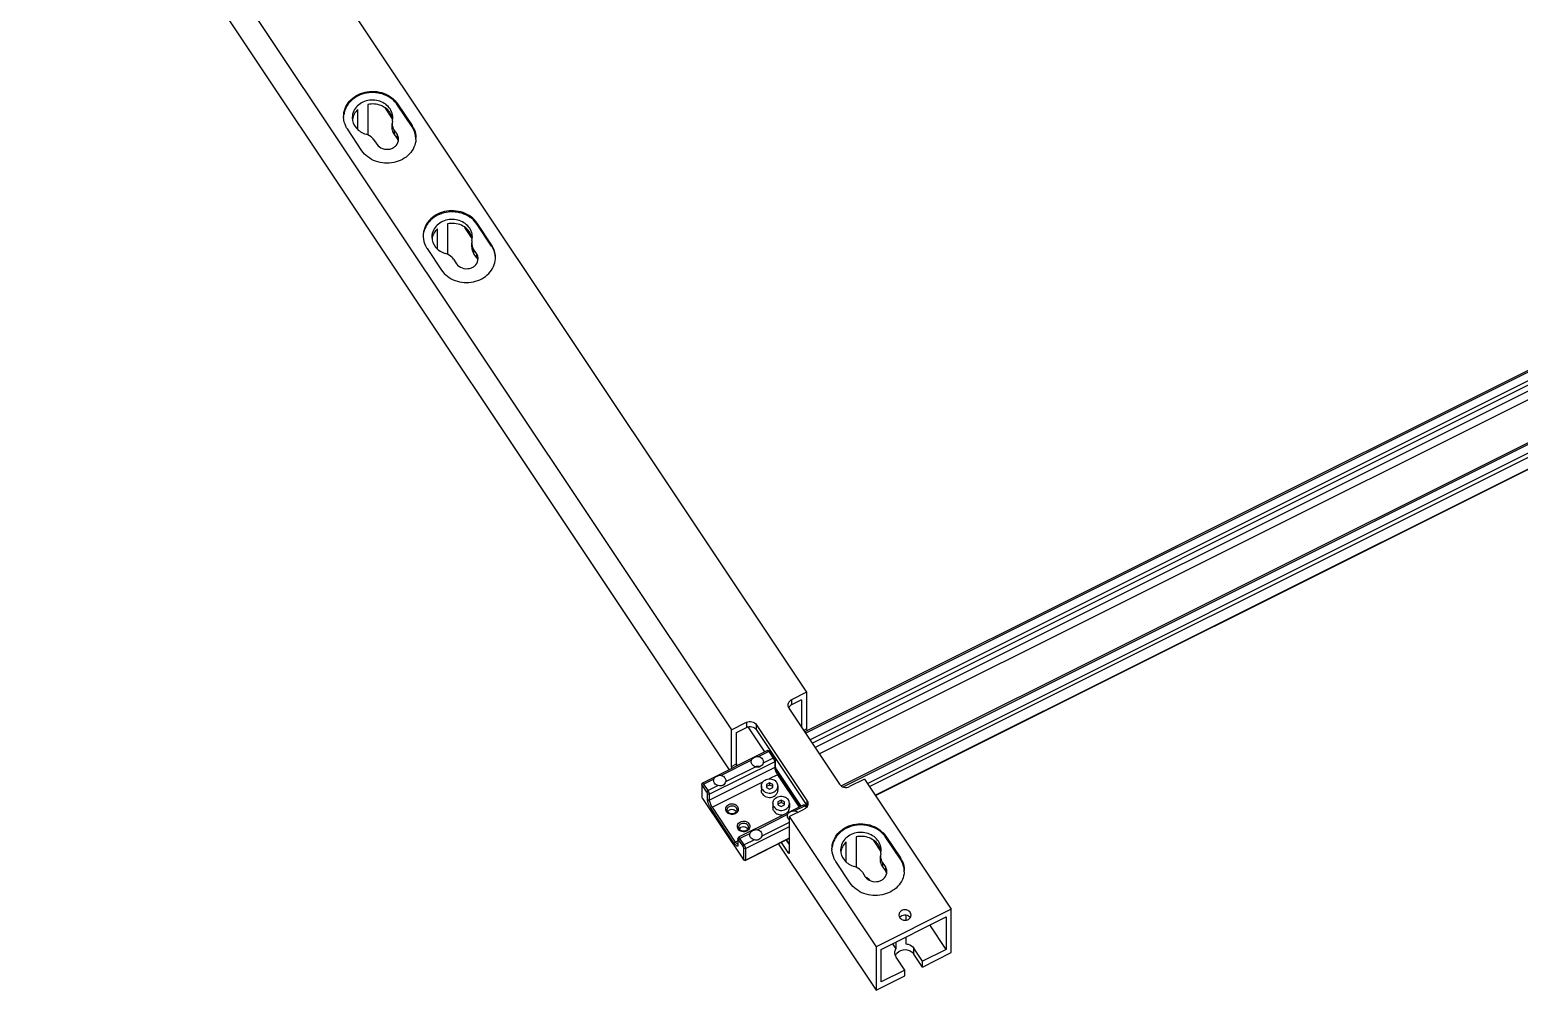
# Model space of a CAD drawing. Header units: millimetres. Extents: x 9226 to 36041, y 16031 to 21779.
# Drawn here: x 17631 to 17888.4, y 16605 to 16771 of the extents above; entities that cross this region are included whole.
import ezdxf

# ---------------------------------------------------------------- set-up
doc = ezdxf.new("R2010")
doc.units = ezdxf.units.MM
doc.layers.add('02___PRT_ALL_AXES', color=7, linetype='Continuous')

msp = doc.modelspace()

# ---------------------------------------------------------------- linework, layer by layer
at = {"color": 7, "linetype": 'Continuous', "lineweight": -3}
for p, q in [((17645.873, 16835.591), (17765.248, 16656.529)), ((17632.883, 16829.096), (17752.258, 16650.033)), ((17631.037, 16824.364), (17751.853, 16643.14)), ((17764.913, 16649.67), (18004.032, 16769.23)), ((17766.192, 16647.751), (18005.255, 16767.282)), ((17766.692, 16647.001), (18005.255, 16766.282)), ((17767.442, 16645.876), (18003.17, 16763.74)), ((17689.442, 16758.105), (17689.442, 16752.832)), ((17694.583, 16758.196), (17694.583, 16757.996)), ((17694.583, 16758.196), (17697.083, 16754.446)), ((17697.083, 16754.246), (17694.583, 16757.996)), ((17771.239, 16640.333), (18010.282, 16759.855)), ((17687.71, 16753.808), (17687.71, 16757.239)), ((17693.703, 16755.615), (17692.47, 16757.464)), ((17693.684, 16755.231), (17693.634, 16754.803)), ((17693.684, 16755.231), (17693.752, 16755.831)), ((17776.123, 16640.216), (18007.776, 16756.043)), ((17688.423, 16750.116), (17685.923, 16753.866)), ((17693.634, 16754.128), (17693.634, 16754.803)), ((17694.485, 16752.947), (17693.969, 16753.721)), ((17693.969, 16753.721), (17693.969, 16753.046)), ((17694.485, 16752.272), (17693.969, 16753.046)), ((17694.485, 16752.947), (17694.485, 16752.272)), ((17697.083, 16754.446), (17697.083, 16754.246)), ((17777.123, 16638.716), (18007.776, 16754.043)), ((17777.152, 16638.672), (18007.776, 16753.984)), ((17690.505, 16751.989), (17691.021, 16751.215)), ((17703.192, 16737.48), (17703.192, 16732.207)), ((17708.333, 16737.571), (17708.333, 16737.371)), ((17710.833, 16733.821), (17708.333, 16737.571)), ((17710.833, 16733.621), (17708.333, 16737.371)), ((17701.46, 16733.183), (17701.46, 16736.614)), ((17707.474, 16734.958), (17706.207, 16736.858)), ((17707.434, 16734.606), (17707.384, 16734.178)), ((17707.434, 16734.606), (17707.502, 16735.206)), ((17699.673, 16733.241), (17702.173, 16729.491)), ((17707.384, 16733.503), (17707.384, 16734.178)), ((17708.235, 16732.322), (17707.719, 16733.096)), ((17707.719, 16733.096), (17707.719, 16732.421)), ((17708.235, 16731.647), (17707.719, 16732.421)), ((17708.235, 16732.322), (17708.235, 16731.647)), ((17710.833, 16733.821), (17710.833, 16733.621)), ((17704.255, 16731.364), (17704.771, 16730.59)), ((17765.248, 16656.529), (17762.65, 16655.23)), ((17762.65, 16655.23), (17762.65, 16654.355)), ((17764.382, 16655.221), (17762.65, 16654.355)), ((17764.382, 16655.221), (17764.382, 16650.466)), ((17765.248, 16656.529), (17765.248, 16650.204)), ((17762.192, 16653.751), (17770.942, 16640.626)), ((17752.258, 16650.033), (17754.856, 16651.332)), ((17752.258, 16643.708), (17752.258, 16650.033)), ((17753.124, 16649.591), (17754.856, 16650.457)), ((17753.124, 16644.141), (17753.124, 16649.591)), ((17754.856, 16651.332), (17754.856, 16650.457)), ((17755.099, 16650.529), (17757.982, 16646.205)), ((17756.563, 16650.936), (17765.313, 16637.811)), ((17756.563, 16650.936), (17756.563, 16650.061)), ((17756.563, 16650.061), (17765.313, 16636.936)), ((17764.73, 16649.945), (17765.248, 16650.204)), ((17758.514, 16646.47), (17747.255, 16640.841)), ((17759.737, 16644.523), (17748.479, 16638.894)), ((17758.737, 16646.273), (17756.992, 16645.401)), ((17759.487, 16645.148), (17757.742, 16644.276)), ((17758.86, 16646.355), (17758.55, 16646.47)), ((17758.954, 16646.257), (17758.737, 16646.273)), ((17758.737, 16646.273), (17759.487, 16645.148)), ((17758.954, 16646.257), (17759.704, 16645.132)), ((17759.704, 16645.132), (17759.487, 16645.148)), ((17759.829, 16644.819), (17759.737, 16644.523)), ((17759.737, 16644.523), (17759.737, 16643.523)), ((17759.829, 16644.819), (17759.829, 16643.819)), ((17759.737, 16643.523), (17748.479, 16637.894)), ((17752.258, 16643.708), (17753.124, 16644.141)), ((17753.195, 16643.859), (17753.219, 16643.823)), ((17760.237, 16642.273), (17758.809, 16641.559)), ((17759.829, 16643.819), (17759.737, 16643.523)), ((17759.964, 16643.232), (17764.232, 16636.83)), ((17760.454, 16642.257), (17760.237, 16642.273)), ((17760.237, 16642.273), (17763.958, 16636.693)), ((17760.454, 16642.257), (17764.112, 16636.77)), ((17747.14, 16640.495), (17747.137, 16640.473)), ((17747.137, 16640.473), (17747.137, 16638.473)), ((17747.14, 16640.495), (17747.234, 16640.812)), ((17747.262, 16640.411), (17747.479, 16640.644)), ((17748.012, 16639.286), (17747.262, 16640.411)), ((17749.224, 16641.517), (17747.479, 16640.644)), ((17748.229, 16639.519), (17747.479, 16640.644)), ((17748.012, 16639.286), (17748.229, 16639.519)), ((17749.974, 16640.392), (17748.229, 16639.519)), ((17757.652, 16640.981), (17748.979, 16636.644)), ((17758.856, 16640.891), (17758.297, 16640.612)), ((17758.297, 16640.612), (17758.297, 16640.053)), ((17758.856, 16640.491), (17758.297, 16640.212)), ((17758.297, 16640.053), (17758.856, 16639.774)), ((17759.414, 16640.612), (17758.856, 16640.891)), ((17758.856, 16640.891), (17758.856, 16640.491)), ((17759.414, 16640.212), (17758.856, 16640.491)), ((17758.856, 16639.774), (17759.414, 16640.053)), ((17759.414, 16640.053), (17759.414, 16640.612)), ((17775.248, 16641.529), (17772.65, 16640.23)), ((17775.248, 16641.529), (17790.248, 16619.029)), ((17747.262, 16638.161), (17754.262, 16627.661)), ((17748.137, 16638.973), (17748.479, 16638.894)), ((17748.137, 16637.973), (17748.137, 16638.973)), ((17748.137, 16637.973), (17748.479, 16637.894)), ((17748.479, 16637.894), (17748.479, 16638.894)), ((17764.764, 16637.095), (17753.505, 16631.466)), ((17760.856, 16637.891), (17760.297, 16637.612)), ((17760.297, 16637.612), (17760.297, 16637.053)), ((17760.856, 16637.491), (17760.297, 16637.212)), ((17760.297, 16637.053), (17760.856, 16636.774)), ((17761.414, 16637.612), (17760.856, 16637.891)), ((17760.856, 16637.891), (17760.856, 16637.491)), ((17761.414, 16637.212), (17760.856, 16637.491)), ((17760.856, 16636.774), (17761.414, 16637.053)), ((17761.414, 16637.053), (17761.414, 16637.612)), ((17764.987, 16636.898), (17763.242, 16636.026)), ((17765.11, 16636.98), (17764.8, 16637.095)), ((17765.204, 16636.882), (17764.987, 16636.898)), ((17764.987, 16636.898), (17765.193, 16636.589)), ((17765.204, 16636.882), (17765.297, 16636.742)), ((17765.313, 16637.811), (17765.313, 16636.936)), ((17748.762, 16636.411), (17748.979, 16636.644)), ((17752.762, 16630.411), (17748.762, 16636.411)), ((17752.979, 16630.644), (17748.979, 16636.644)), ((17762.258, 16635.033), (17764.856, 16636.332)), ((17762.258, 16635.033), (17777.258, 16612.533)), ((17762.258, 16635.033), (17762.258, 16628.708)), ((17755.474, 16632.142), (17753.729, 16631.269)), ((17762.258, 16633.283), (17754.729, 16629.519)), ((17773.817, 16631.542), (17773.817, 16626.27)), ((17752.762, 16630.411), (17752.979, 16630.644)), ((17753.387, 16630.848), (17752.979, 16630.644)), ((17753.387, 16630.098), (17753.375, 16629.992)), ((17753.39, 16631.12), (17753.387, 16631.098)), ((17753.387, 16631.098), (17753.387, 16630.098)), ((17753.39, 16631.12), (17753.484, 16631.437)), ((17753.512, 16631.036), (17753.729, 16631.269)), ((17754.262, 16629.911), (17753.512, 16631.036)), ((17754.479, 16630.144), (17753.729, 16631.269)), ((17754.262, 16629.911), (17754.479, 16630.144)), ((17754.387, 16629.598), (17754.729, 16629.519)), ((17754.387, 16627.598), (17754.387, 16629.598)), ((17756.224, 16631.017), (17754.479, 16630.144)), ((17762.258, 16631.224), (17754.702, 16627.447)), ((17762.258, 16631.283), (17754.729, 16627.519)), ((17754.729, 16627.519), (17754.729, 16629.519)), ((17760.412, 16630.302), (17777.258, 16605.033)), ((17760.875, 16630.533), (17762.008, 16628.833)), ((17761.741, 16630.966), (17762.258, 16630.19)), ((17761.778, 16630.985), (17762.258, 16630.265)), ((17762.258, 16628.958), (17762.008, 16628.833)), ((17772.085, 16627.245), (17772.085, 16630.676)), ((17778.078, 16629.052), (17776.845, 16630.901)), ((17754.356, 16627.563), (17754.666, 16627.448)), ((17754.387, 16627.598), (17754.729, 16627.519)), ((17762.258, 16628.708), (17762.231, 16628.636)), ((17790.248, 16619.029), (17777.258, 16612.533)), ((17790.248, 16611.529), (17790.248, 16619.029)), ((17778.124, 16612.091), (17789.382, 16617.721)), ((17782.401, 16618.054), (17782.401, 16617.152)), ((17789.382, 16612.096), (17786.569, 16616.314)), ((17789.382, 16617.721), (17789.382, 16612.096)), ((17782.401, 16614.23), (17782.401, 16613.041)), ((17777.258, 16612.533), (17777.258, 16605.033)), ((17778.124, 16606.466), (17778.124, 16612.091)), ((17780.074, 16613.067), (17780.669, 16612.175)), ((17780.669, 16613.364), (17780.669, 16612.175)), ((17785.268, 16610.039), (17783.768, 16612.289)), ((17783.768, 16611.289), (17783.768, 16612.289)), ((17785.268, 16609.039), (17783.768, 16611.289)), ((17789.382, 16612.096), (17785.268, 16610.039)), ((17785.268, 16609.039), (17790.248, 16611.529)), ((17782.237, 16608.523), (17778.124, 16606.466)), ((17782.237, 16608.523), (17780.737, 16610.773)), ((17782.237, 16607.523), (17782.237, 16608.523)), ((17785.268, 16609.039), (17785.268, 16610.039)), ((17777.258, 16605.033), (17782.237, 16607.523))]:
    msp.add_line(p, q, dxfattribs=at)
for centre, radius, start, end in [((17689.004, 16756.031), 3.752, 180.00329, 183.01696), ((17691.103, 16755.154), 2.649, 8.88904, 14.04032), ((17695.507, 16754.127), 1.873, 179.98006, 182.73228), ((17693.119, 16751.361), 1.641, 23.79546, 33.70389), ((17693.183, 16751.389), 1.571, 13.07667, 23.80462), ((17693.246, 16752.081), 1.507, 0.01107, 11.52402), ((17694.013, 16752.281), 3.739, 356.83561, 0.00269), ((17702.754, 16735.406), 3.752, 180.00327, 183.01692), ((17703.155, 16734.529), 2.652, 167.82109, 171.30069), ((17704.763, 16734.505), 2.743, 14.27452, 24.41201), ((17704.842, 16734.526), 2.661, 7.76976, 14.24381), ((17706.869, 16730.736), 1.641, 23.79546, 33.70389), ((17706.933, 16730.764), 1.571, 13.07667, 23.80462), ((17706.996, 16731.456), 1.507, 0.01107, 11.52402), ((17707.763, 16731.656), 3.739, 356.84411, 0.00268), ((17764.458, 16636.366), 1.027, 27.73322, 33.69294)]:
    msp.add_arc(centre, radius, start, end, dxfattribs=at)
for points, knots in [([(17685.253, 16756.031), (17685.253, 16756.503), (17685.44, 16757.472), (17686.238, 16758.741), (17687.454, 16759.712), (17689.449, 16760.483), (17692.203, 16760.356), (17694.022, 16759.038), (17694.583, 16758.196)], [0, 0, 0, 0, 0.1156556, 0.2349957, 0.3599532, 0.4900566, 0.7522948, 1, 1, 1, 1]), ([(17694.583, 16757.996), (17694.044, 16758.804), (17692.325, 16760.087), (17689.694, 16760.297), (17687.737, 16759.655), (17686.5, 16758.799), (17685.621, 16757.647), (17685.335, 16756.737), (17685.28, 16756.284)], [0, 0, 0, 0, 0.2465385, 0.5077957, 0.6380901, 0.7638007, 0.884032, 1, 1, 1, 1]), ([(17693.753, 16755.831), (17693.753, 16756.178), (17693.607, 16756.892), (17692.777, 16758.139), (17690.941, 16759.039), (17688.562, 16758.757), (17687.333, 16757.648), (17687.018, 16756.989)], [0, 0, 0, 0, 0.1165566, 0.2370696, 0.4919815, 0.7550291, 1, 1, 1, 1]), ([(17693.375, 16756.526), (17693.013, 16757.145), (17691.759, 16758.146), (17690.19, 16758.259), (17689.442, 16758.105)], [0, 0, 0, 0, 0.4842525, 1, 1, 1, 1]), ([(17685.923, 16753.866), (17685.824, 16754.014), (17685.474, 16754.617), (17685.285, 16755.315), (17685.258, 16755.834)], [0, 0, 0, 0, 0.2550837, 1, 1, 1, 1]), ([(17686.753, 16755.831), (17686.753, 16755.202), (17687.275, 16753.864), (17688.481, 16753.149), (17689.137, 16752.958)], [0, 0, 0, 0, 0.4794417, 1, 1, 1, 1]), ([(17690.505, 16751.989), (17690.429, 16752.103), (17690.07, 16752.543), (17689.548, 16752.838), (17689.137, 16752.958)], [0, 0, 0, 0, 0.2426117, 1, 1, 1, 1]), ([(17697.083, 16754.446), (17697.191, 16754.284), (17697.57, 16753.623), (17697.753, 16752.848), (17697.753, 16752.281)], [0, 0, 0, 0, 0.2555399, 1, 1, 1, 1]), ([(17697.748, 16752.279), (17697.72, 16752.797), (17697.531, 16753.495), (17697.181, 16754.098), (17697.083, 16754.246)], [0, 0, 0, 0, 0.7450472, 1, 1, 1, 1]), ([(17697.747, 16752.074), (17697.721, 16751.61), (17697.488, 16750.667), (17696.651, 16749.451), (17695.423, 16748.533), (17693.445, 16747.821), (17690.747, 16747.987), (17688.973, 16749.29), (17688.423, 16750.116)], [0, 0, 0, 0, 0.1157631, 0.2354987, 0.3608074, 0.4910113, 0.7528225, 1, 1, 1, 1]), ([(17691.021, 16751.215), (17691.245, 16750.878), (17691.973, 16750.351), (17693.074, 16750.299), (17693.872, 16750.61), (17694.504, 16751.106), (17694.753, 16751.704), (17694.753, 16752.081)], [0, 0, 0, 0, 0.2486924, 0.5119558, 0.6425666, 0.7680098, 1, 1, 1, 1]), ([(17708.333, 16737.571), (17707.772, 16738.413), (17705.953, 16739.731), (17703.199, 16739.858), (17701.204, 16739.087), (17699.988, 16738.116), (17699.19, 16736.847), (17699.003, 16735.878), (17699.003, 16735.406)], [0, 0, 0, 0, 0.2477062, 0.5099451, 0.6400479, 0.765005, 0.8843447, 1, 1, 1, 1]), ([(17708.333, 16737.371), (17707.794, 16738.179), (17706.075, 16739.462), (17703.444, 16739.672), (17701.487, 16739.03), (17700.25, 16738.174), (17699.371, 16737.022), (17699.085, 16736.112), (17699.03, 16735.659)], [0, 0, 0, 0, 0.2465385, 0.5077957, 0.6380901, 0.7638007, 0.884032, 1, 1, 1, 1]), ([(17707.503, 16735.206), (17707.503, 16735.553), (17707.357, 16736.267), (17706.527, 16737.514), (17704.691, 16738.414), (17702.312, 16738.132), (17701.083, 16737.023), (17700.768, 16736.364)], [0, 0, 0, 0, 0.1165566, 0.2370696, 0.4919815, 0.7550291, 1, 1, 1, 1]), ([(17707.261, 16735.639), (17706.948, 16736.329), (17705.671, 16737.497), (17703.99, 16737.644), (17703.192, 16737.48)], [0, 0, 0, 0, 0.4818711, 1, 1, 1, 1]), ([(17699.008, 16735.209), (17699.035, 16734.69), (17699.224, 16733.992), (17699.574, 16733.389), (17699.673, 16733.241)], [0, 0, 0, 0, 0.7449159, 1, 1, 1, 1]), ([(17700.503, 16735.206), (17700.503, 16734.577), (17701.025, 16733.239), (17702.231, 16732.524), (17702.887, 16732.333)], [0, 0, 0, 0, 0.4794417, 1, 1, 1, 1]), ([(17704.255, 16731.364), (17704.179, 16731.478), (17703.82, 16731.918), (17703.298, 16732.213), (17702.887, 16732.333)], [0, 0, 0, 0, 0.2426117, 1, 1, 1, 1]), ([(17711.503, 16731.656), (17711.503, 16732.223), (17711.32, 16732.998), (17710.941, 16733.659), (17710.833, 16733.821)], [0, 0, 0, 0, 0.7444599, 1, 1, 1, 1]), ([(17711.498, 16731.654), (17711.47, 16732.172), (17711.281, 16732.87), (17710.931, 16733.473), (17710.833, 16733.621)], [0, 0, 0, 0, 0.7450472, 1, 1, 1, 1]), ([(17702.173, 16729.491), (17702.723, 16728.665), (17704.497, 16727.362), (17707.195, 16727.196), (17709.174, 16727.908), (17710.401, 16728.826), (17711.238, 16730.043), (17711.471, 16730.986), (17711.497, 16731.45)], [0, 0, 0, 0, 0.2471803, 0.5089923, 0.6391957, 0.7645032, 0.8842375, 1, 1, 1, 1]), ([(17704.771, 16730.59), (17704.995, 16730.253), (17705.723, 16729.726), (17706.824, 16729.674), (17707.622, 16729.985), (17708.254, 16730.481), (17708.503, 16731.079), (17708.503, 16731.456)], [0, 0, 0, 0, 0.2486924, 0.5119558, 0.6425666, 0.7680098, 1, 1, 1, 1]), ([(17762.65, 16655.23), (17762.469, 16655.139), (17762.152, 16654.878), (17762.025, 16654.481), (17762.025, 16654.292)], [0, 0, 0, 0, 0.5166408, 1, 1, 1, 1]), ([(17754.856, 16651.332), (17755.14, 16651.475), (17755.812, 16651.556), (17756.395, 16651.189), (17756.563, 16650.936)], [0, 0, 0, 0, 0.5116174, 1, 1, 1, 1]), ([(17754.856, 16650.457), (17755.14, 16650.6), (17755.812, 16650.681), (17756.395, 16650.314), (17756.563, 16650.061)], [0, 0, 0, 0, 0.5116174, 1, 1, 1, 1]), ([(17765.248, 16650.204), (17765.248, 16650.183), (17765.261, 16650.073), (17765.299, 16649.968), (17765.334, 16649.885)], [0, 0, 0, 0, 0.1867701, 1, 1, 1, 1]), ([(17758.514, 16646.47), (17758.516, 16646.472), (17758.528, 16646.476), (17758.541, 16646.473), (17758.55, 16646.47)], [0, 0, 0, 0, 0.2215977, 1, 1, 1, 1]), ([(17758.55, 16646.47), (17758.564, 16646.465), (17758.595, 16646.445), (17758.661, 16646.382), (17758.706, 16646.32), (17758.737, 16646.273)], [0, 0, 0, 0, 0.1648311, 0.3902179, 1, 1, 1, 1]), ([(17758.86, 16646.355), (17758.877, 16646.349), (17758.911, 16646.316), (17758.938, 16646.28), (17758.954, 16646.257)], [0, 0, 0, 0, 0.3888628, 1, 1, 1, 1]), ([(17759.487, 16645.148), (17759.558, 16645.042), (17759.644, 16644.877), (17759.717, 16644.663), (17759.737, 16644.565), (17759.737, 16644.523)], [0, 0, 0, 0, 0.562563, 0.8148124, 1, 1, 1, 1]), ([(17759.704, 16645.132), (17759.739, 16645.079), (17759.782, 16644.996), (17759.819, 16644.889), (17759.829, 16644.84), (17759.829, 16644.819)], [0, 0, 0, 0, 0.5625527, 0.8148066, 1, 1, 1, 1]), ([(17752.344, 16643.39), (17752.331, 16643.421), (17752.292, 16643.523), (17752.258, 16643.632), (17752.258, 16643.708)], [0, 0, 0, 0, 0.3040523, 1, 1, 1, 1]), ([(17753.124, 16644.141), (17753.124, 16644.123), (17753.134, 16644.026), (17753.166, 16643.933), (17753.195, 16643.859)], [0, 0, 0, 0, 0.1893398, 1, 1, 1, 1]), ([(17756.325, 16643.687), (17756.464, 16643.74), (17756.765, 16643.79), (17757.063, 16643.722), (17757.197, 16643.661)], [0, 0, 0, 0, 0.500952, 1, 1, 1, 1]), ([(17756.494, 16643.636), (17756.582, 16643.662), (17756.768, 16643.684), (17756.951, 16643.646), (17757.036, 16643.613)], [0, 0, 0, 0, 0.5011157, 1, 1, 1, 1]), ([(17759.737, 16643.523), (17759.737, 16643.486), (17759.746, 16643.402), (17759.788, 16643.208), (17759.884, 16642.934), (17760.039, 16642.599), (17760.167, 16642.378), (17760.237, 16642.273)], [0, 0, 0, 0, 0.0826969, 0.1853146, 0.4373164, 0.7223685, 1, 1, 1, 1]), ([(17759.829, 16643.819), (17759.829, 16643.772), (17759.84, 16643.667), (17759.892, 16643.425), (17760.012, 16643.082), (17760.206, 16642.663), (17760.367, 16642.387), (17760.454, 16642.257)], [0, 0, 0, 0, 0.0827028, 0.1853091, 0.4373155, 0.7223759, 1, 1, 1, 1]), ([(17747.262, 16640.411), (17747.249, 16640.43), (17747.226, 16640.462), (17747.193, 16640.496), (17747.17, 16640.51), (17747.156, 16640.512), (17747.144, 16640.506), (17747.141, 16640.499), (17747.14, 16640.495)], [0, 0, 0, 0, 0.400235, 0.6919062, 0.7916329, 0.864516, 0.9258416, 1, 1, 1, 1]), ([(17747.255, 16640.841), (17747.253, 16640.84), (17747.242, 16640.833), (17747.237, 16640.821), (17747.234, 16640.812)], [0, 0, 0, 0, 0.2215189, 1, 1, 1, 1]), ([(17747.479, 16640.644), (17747.458, 16640.676), (17747.417, 16640.732), (17747.363, 16640.793), (17747.322, 16640.825), (17747.293, 16640.843), (17747.267, 16640.847), (17747.255, 16640.841)], [0, 0, 0, 0, 0.3714583, 0.6674595, 0.7822184, 0.8741057, 1, 1, 1, 1]), ([(17748.137, 16638.973), (17748.137, 16638.994), (17748.127, 16639.043), (17748.091, 16639.15), (17748.048, 16639.233), (17748.012, 16639.286)], [0, 0, 0, 0, 0.1851934, 0.4374473, 1, 1, 1, 1]), ([(17748.479, 16638.894), (17748.479, 16638.936), (17748.459, 16639.034), (17748.385, 16639.248), (17748.299, 16639.413), (17748.229, 16639.519)], [0, 0, 0, 0, 0.1851876, 0.437437, 1, 1, 1, 1]), ([(17770.942, 16640.626), (17771.111, 16640.373), (17771.694, 16640.006), (17772.365, 16640.087), (17772.65, 16640.23)], [0, 0, 0, 0, 0.4883826, 1, 1, 1, 1]), ([(17747.137, 16638.473), (17747.137, 16638.452), (17747.147, 16638.403), (17747.184, 16638.296), (17747.227, 16638.214), (17747.262, 16638.161)], [0, 0, 0, 0, 0.1851934, 0.4374473, 1, 1, 1, 1]), ([(17748.762, 16636.411), (17748.675, 16636.542), (17748.515, 16636.818), (17748.321, 16637.236), (17748.201, 16637.58), (17748.148, 16637.822), (17748.137, 16637.927), (17748.137, 16637.973)], [0, 0, 0, 0, 0.2776241, 0.5626845, 0.8146909, 0.9172972, 1, 1, 1, 1]), ([(17748.979, 16636.644), (17748.909, 16636.749), (17748.781, 16636.969), (17748.625, 16637.305), (17748.53, 16637.579), (17748.488, 16637.773), (17748.479, 16637.857), (17748.479, 16637.894)], [0, 0, 0, 0, 0.2776315, 0.5626836, 0.8146854, 0.9173031, 1, 1, 1, 1]), ([(17751.429, 16635.869), (17751.361, 16635.972), (17751.266, 16636.207), (17751.296, 16636.588), (17751.493, 16636.925), (17751.818, 16637.166), (17752.219, 16637.282), (17752.641, 16637.258), (17753.022, 16637.099), (17753.22, 16636.908), (17753.291, 16636.8)], [0, 0, 0, 0, 0.117856, 0.2338138, 0.3534079, 0.4797295, 0.6117917, 0.7455219, 0.8760105, 1, 1, 1, 1]), ([(17753.291, 16636.8), (17753.36, 16636.698), (17753.455, 16636.463), (17753.425, 16636.082), (17753.228, 16635.745), (17752.903, 16635.504), (17752.502, 16635.388), (17752.08, 16635.412), (17751.698, 16635.571), (17751.501, 16635.762), (17751.429, 16635.869)], [0, 0, 0, 0, 0.117856, 0.2338138, 0.3534079, 0.4797295, 0.6117917, 0.7455219, 0.8760105, 1, 1, 1, 1]), ([(17751.535, 16636.21), (17751.535, 16636.288), (17751.566, 16636.448), (17751.698, 16636.657), (17751.899, 16636.817), (17752.146, 16636.913), (17752.415, 16636.935), (17752.678, 16636.883), (17752.909, 16636.76), (17753.029, 16636.636), (17753.075, 16636.567)], [0, 0, 0, 0, 0.1149883, 0.2336335, 0.3578641, 0.4872103, 0.6192434, 0.7505803, 0.8780737, 1, 1, 1, 1]), ([(17764.764, 16637.095), (17764.766, 16637.097), (17764.778, 16637.101), (17764.791, 16637.098), (17764.8, 16637.095)], [0, 0, 0, 0, 0.2215977, 1, 1, 1, 1]), ([(17764.8, 16637.095), (17764.814, 16637.09), (17764.845, 16637.07), (17764.911, 16637.007), (17764.956, 16636.945), (17764.987, 16636.898)], [0, 0, 0, 0, 0.1648311, 0.3902179, 1, 1, 1, 1]), ([(17765.11, 16636.98), (17765.127, 16636.974), (17765.161, 16636.941), (17765.188, 16636.905), (17765.204, 16636.882)], [0, 0, 0, 0, 0.3888628, 1, 1, 1, 1]), ([(17751.646, 16635.853), (17751.611, 16635.906), (17751.555, 16636.021), (17751.535, 16636.148), (17751.535, 16636.21)], [0, 0, 0, 0, 0.5052831, 1, 1, 1, 1]), ([(17753.185, 16636.21), (17753.185, 16636.132), (17753.155, 16635.972), (17753.023, 16635.763), (17752.822, 16635.603), (17752.575, 16635.507), (17752.306, 16635.484), (17752.043, 16635.537), (17751.812, 16635.659), (17751.692, 16635.784), (17751.646, 16635.853)], [0, 0, 0, 0, 0.1149883, 0.2336335, 0.3578641, 0.4872103, 0.6192434, 0.7505803, 0.8780737, 1, 1, 1, 1]), ([(17753.075, 16636.567), (17753.11, 16636.514), (17753.166, 16636.399), (17753.185, 16636.272), (17753.185, 16636.21)], [0, 0, 0, 0, 0.5052831, 1, 1, 1, 1]), ([(17753.429, 16632.869), (17753.361, 16632.972), (17753.266, 16633.207), (17753.296, 16633.588), (17753.493, 16633.925), (17753.818, 16634.166), (17754.219, 16634.282), (17754.641, 16634.258), (17755.022, 16634.099), (17755.22, 16633.908), (17755.291, 16633.8)], [0, 0, 0, 0, 0.117856, 0.2338138, 0.3534079, 0.4797295, 0.6117917, 0.7455219, 0.8760105, 1, 1, 1, 1]), ([(17755.291, 16633.8), (17755.36, 16633.698), (17755.455, 16633.463), (17755.425, 16633.082), (17755.228, 16632.745), (17754.903, 16632.504), (17754.502, 16632.388), (17754.08, 16632.412), (17753.698, 16632.571), (17753.501, 16632.762), (17753.429, 16632.869)], [0, 0, 0, 0, 0.117856, 0.2338138, 0.3534079, 0.4797295, 0.6117917, 0.7455219, 0.8760105, 1, 1, 1, 1]), ([(17753.535, 16633.21), (17753.535, 16633.288), (17753.566, 16633.448), (17753.698, 16633.657), (17753.899, 16633.817), (17754.146, 16633.913), (17754.415, 16633.935), (17754.678, 16633.883), (17754.909, 16633.76), (17755.029, 16633.636), (17755.075, 16633.567)], [0, 0, 0, 0, 0.1149883, 0.2336335, 0.3578641, 0.4872103, 0.6192434, 0.7505803, 0.8780737, 1, 1, 1, 1]), ([(17753.646, 16632.853), (17753.611, 16632.906), (17753.555, 16633.021), (17753.535, 16633.148), (17753.535, 16633.21)], [0, 0, 0, 0, 0.5052831, 1, 1, 1, 1]), ([(17755.185, 16633.21), (17755.185, 16633.132), (17755.155, 16632.972), (17755.023, 16632.763), (17754.822, 16632.603), (17754.575, 16632.507), (17754.306, 16632.484), (17754.043, 16632.537), (17753.812, 16632.659), (17753.692, 16632.784), (17753.646, 16632.853)], [0, 0, 0, 0, 0.1149883, 0.2336335, 0.3578641, 0.4872103, 0.6192434, 0.7505803, 0.8780737, 1, 1, 1, 1]), ([(17755.075, 16633.567), (17755.11, 16633.514), (17755.166, 16633.399), (17755.185, 16633.272), (17755.185, 16633.21)], [0, 0, 0, 0, 0.5052831, 1, 1, 1, 1]), ([(17753.375, 16629.992), (17753.368, 16629.971), (17753.355, 16629.942), (17753.323, 16629.917), (17753.285, 16629.905), (17753.225, 16629.917), (17753.148, 16629.962), (17753.061, 16630.035), (17752.923, 16630.182), (17752.827, 16630.314), (17752.762, 16630.411)], [0, 0, 0, 0, 0.0739487, 0.1051053, 0.1360876, 0.2088536, 0.308444, 0.4391652, 0.6003023, 1, 1, 1, 1]), ([(17753.389, 16630.243), (17753.361, 16630.245), (17753.294, 16630.277), (17753.198, 16630.361), (17753.089, 16630.487), (17753.016, 16630.588), (17752.979, 16630.644)], [0, 0, 0, 0, 0.146086, 0.3641879, 0.6528421, 1, 1, 1, 1]), ([(17753.512, 16631.036), (17753.499, 16631.055), (17753.476, 16631.087), (17753.443, 16631.121), (17753.42, 16631.135), (17753.406, 16631.137), (17753.394, 16631.131), (17753.391, 16631.124), (17753.39, 16631.12)], [0, 0, 0, 0, 0.400235, 0.6919062, 0.7916329, 0.864516, 0.9258416, 1, 1, 1, 1]), ([(17753.505, 16631.466), (17753.503, 16631.465), (17753.492, 16631.458), (17753.487, 16631.446), (17753.484, 16631.437)], [0, 0, 0, 0, 0.2215189, 1, 1, 1, 1]), ([(17753.729, 16631.269), (17753.708, 16631.301), (17753.667, 16631.357), (17753.613, 16631.418), (17753.572, 16631.45), (17753.543, 16631.468), (17753.517, 16631.472), (17753.505, 16631.466)], [0, 0, 0, 0, 0.3714583, 0.6674595, 0.7822184, 0.8741057, 1, 1, 1, 1]), ([(17754.387, 16629.598), (17754.387, 16629.619), (17754.377, 16629.668), (17754.341, 16629.775), (17754.298, 16629.858), (17754.262, 16629.911)], [0, 0, 0, 0, 0.1851934, 0.4374473, 1, 1, 1, 1]), ([(17754.729, 16629.519), (17754.729, 16629.561), (17754.709, 16629.659), (17754.635, 16629.873), (17754.549, 16630.038), (17754.479, 16630.144)], [0, 0, 0, 0, 0.1851876, 0.437437, 1, 1, 1, 1]), ([(17754.262, 16627.661), (17754.278, 16627.638), (17754.305, 16627.602), (17754.339, 16627.569), (17754.356, 16627.563)], [0, 0, 0, 0, 0.6111372, 1, 1, 1, 1]), ([(17754.356, 16627.563), (17754.36, 16627.561), (17754.369, 16627.559), (17754.381, 16627.566), (17754.387, 16627.581), (17754.387, 16627.592), (17754.387, 16627.598)], [0, 0, 0, 0, 0.2314874, 0.425041, 0.6659153, 1, 1, 1, 1]), ([(17754.666, 16627.448), (17754.669, 16627.446), (17754.681, 16627.443), (17754.695, 16627.443), (17754.702, 16627.447)], [0, 0, 0, 0, 0.2933967, 1, 1, 1, 1]), ([(17754.702, 16627.447), (17754.707, 16627.449), (17754.718, 16627.459), (17754.727, 16627.485), (17754.729, 16627.507), (17754.729, 16627.519)], [0, 0, 0, 0, 0.1851231, 0.5289345, 1, 1, 1, 1]), ([(17762.231, 16628.636), (17762.202, 16628.621), (17762.096, 16628.704), (17762.046, 16628.776), (17762.008, 16628.833)], [0, 0, 0, 0, 0.3245067, 1, 1, 1, 1]), ([(17780.864, 16611.454), (17781.221, 16611.856), (17782.371, 16612.294), (17783.474, 16611.73), (17783.768, 16611.289)], [0, 0, 0, 0, 0.5036006, 1, 1, 1, 1]), ([(17782.401, 16613.041), (17782.54, 16613.031), (17783.062, 16612.94), (17783.551, 16612.614), (17783.768, 16612.289)], [0, 0, 0, 0, 0.2626745, 1, 1, 1, 1])]:
    msp.add_open_spline(points, degree=3, knots=knots, dxfattribs=at)
for points in [[(17687.018, 16756.989), (17686.848, 16756.631), (17686.753, 16756.227), (17686.753, 16755.831)], [(17687.062, 16756.401), (17686.921, 16756.132), (17686.824, 16755.835), (17686.78, 16755.534)], [(17687.71, 16757.239), (17687.449, 16757), (17687.225, 16756.714), (17687.062, 16756.401)], [(17693.674, 16755.797), (17693.61, 16756.052), (17693.508, 16756.299), (17693.375, 16756.526)], [(17693.634, 16754.803), (17693.634, 16754.593), (17693.671, 16754.379), (17693.74, 16754.181)], [(17693.969, 16753.046), (17693.776, 16753.336), (17693.653, 16753.69), (17693.636, 16754.038)], [(17693.74, 16754.181), (17693.796, 16754.019), (17693.874, 16753.863), (17693.969, 16753.721)], [(17694.722, 16752.382), (17694.681, 16752.582), (17694.598, 16752.777), (17694.485, 16752.947)], [(17700.768, 16736.364), (17700.598, 16736.006), (17700.503, 16735.602), (17700.503, 16735.206)], [(17700.884, 16735.907), (17700.735, 16735.654), (17700.624, 16735.375), (17700.562, 16735.088)], [(17701.46, 16736.614), (17701.236, 16736.408), (17701.038, 16736.169), (17700.884, 16735.907)], [(17707.384, 16734.178), (17707.384, 16733.968), (17707.421, 16733.754), (17707.49, 16733.556)], [(17707.384, 16733.503), (17707.384, 16733.299), (17707.418, 16733.093), (17707.483, 16732.899)], [(17707.483, 16732.899), (17707.54, 16732.731), (17707.62, 16732.569), (17707.719, 16732.421)], [(17707.49, 16733.556), (17707.546, 16733.394), (17707.624, 16733.238), (17707.719, 16733.096)], [(17708.472, 16731.757), (17708.431, 16731.957), (17708.348, 16732.152), (17708.235, 16732.322)], [(17762.025, 16654.292), (17762.025, 16654.103), (17762.088, 16653.908), (17762.192, 16653.751)], [(17762.65, 16654.355), (17762.436, 16654.248), (17762.242, 16654.07), (17762.133, 16653.857)], [(17765.481, 16637.27), (17765.481, 16637.034), (17765.379, 16636.787), (17765.222, 16636.611)], [(17765.313, 16637.811), (17765.418, 16637.654), (17765.481, 16637.459), (17765.481, 16637.27)], [(17765.222, 16636.611), (17765.12, 16636.496), (17764.993, 16636.401), (17764.856, 16636.332)], [(17781.326, 16617.584), (17781.382, 16617.675), (17781.456, 16617.756), (17781.539, 16617.823)], [(17781.539, 16617.823), (17781.657, 16617.917), (17781.798, 16617.986), (17781.944, 16618.025)], [(17781.944, 16618.025), (17782.237, 16618.103), (17782.585, 16618.061), (17782.846, 16617.906)], [(17782.846, 16617.906), (17782.97, 16617.833), (17783.082, 16617.731), (17783.162, 16617.611)], [(17780.503, 16611.531), (17780.503, 16611.753), (17780.563, 16611.98), (17780.669, 16612.175)], [(17780.737, 16610.773), (17780.591, 16610.993), (17780.503, 16611.267), (17780.503, 16611.531)], [(17780.604, 16611.038), (17780.666, 16611.189), (17780.756, 16611.331), (17780.864, 16611.454)]]:
    msp.add_open_spline(points, degree=3, dxfattribs=at)
at = {"layer": '02___PRT_ALL_AXES', "color": 7, "linetype": 'Continuous', "lineweight": -3}
for p, q in [((17765.067, 16649.438), (18001.237, 16767.523)), ((17765.817, 16648.313), (18001.987, 16766.398)), ((17771.557, 16640.183), (18007.487, 16758.148)), ((17775.748, 16640.779), (18007.776, 16756.793)), ((17755.719, 16644.764), (17750.497, 16642.153)), ((17756.469, 16643.639), (17751.247, 16641.028)), ((17757.436, 16640.332), (17757.436, 16639.582)), ((17760.276, 16640.332), (17760.276, 16639.582)), ((17759.436, 16637.332), (17759.436, 16636.582)), ((17762.276, 16637.332), (17762.276, 16636.582)), ((17761.969, 16635.389), (17756.747, 16632.778)), ((17762.258, 16634.033), (17757.497, 16631.653)), ((17778.958, 16631.634), (17781.458, 16627.884)), ((17778.958, 16631.634), (17778.958, 16631.434)), ((17778.059, 16628.669), (17778.127, 16629.269)), ((17781.458, 16627.684), (17778.958, 16631.434)), ((17772.798, 16623.553), (17770.298, 16627.303)), ((17778.059, 16628.669), (17778.009, 16628.241)), ((17778.009, 16627.566), (17778.009, 16628.241)), ((17778.86, 16626.385), (17778.344, 16627.158)), ((17778.344, 16627.158), (17778.344, 16626.483)), ((17778.86, 16625.71), (17778.344, 16626.483)), ((17778.86, 16626.385), (17778.86, 16625.71)), ((17781.458, 16627.884), (17781.458, 16627.684)), ((17774.88, 16625.426), (17775.396, 16624.653))]:
    msp.add_line(p, q, dxfattribs=at)
for centre, radius, start, end in [((17752.503, 16635.561), 0.687, 29.51547, 33.69494), ((17754.503, 16632.561), 0.687, 29.51547, 33.69494), ((17773.379, 16629.469), 3.752, 180.00329, 183.01696), ((17775.478, 16628.592), 2.649, 8.88902, 14.04033), ((17779.882, 16627.565), 1.873, 179.98006, 182.73228), ((17774.803, 16622.766), 1.89, 42.42598, 54.01874), ((17777.494, 16624.799), 1.641, 23.79546, 33.70389), ((17777.558, 16624.827), 1.571, 13.07667, 23.80462), ((17777.621, 16625.518), 1.507, 0.01107, 11.52402), ((17778.388, 16625.718), 3.739, 356.83561, 0.00269)]:
    msp.add_arc(centre, radius, start, end, dxfattribs=at)
for points in [[(17755.681, 16644.52), (17755.681, 16644.602), (17755.694, 16644.686), (17755.719, 16644.764)], [(17757.781, 16644.52), (17757.781, 16644.438), (17757.767, 16644.354), (17757.742, 16644.276)], [(17749.185, 16641.272), (17749.185, 16641.355), (17749.199, 16641.438), (17749.224, 16641.517)], [(17751.285, 16641.272), (17751.285, 16641.19), (17751.272, 16641.107), (17751.247, 16641.028)], [(17761.931, 16635.145), (17761.931, 16635.227), (17761.944, 16635.311), (17761.969, 16635.389)], [(17755.435, 16631.897), (17755.435, 16631.98), (17755.449, 16632.063), (17755.474, 16632.142)], [(17757.535, 16631.897), (17757.535, 16631.815), (17757.522, 16631.732), (17757.497, 16631.653)], [(17771.393, 16630.426), (17771.223, 16630.069), (17771.128, 16629.664), (17771.128, 16629.269)], [(17771.437, 16629.839), (17771.296, 16629.569), (17771.199, 16629.272), (17771.155, 16628.972)], [(17772.085, 16630.676), (17771.824, 16630.438), (17771.6, 16630.152), (17771.437, 16629.839)], [(17778.049, 16629.234), (17777.985, 16629.489), (17777.883, 16629.737), (17777.75, 16629.963)], [(17778.009, 16628.241), (17778.009, 16628.03), (17778.046, 16627.817), (17778.115, 16627.618)], [(17778.344, 16626.483), (17778.151, 16626.773), (17778.028, 16627.127), (17778.011, 16627.476)], [(17778.115, 16627.618), (17778.171, 16627.456), (17778.249, 16627.301), (17778.344, 16627.158)], [(17779.097, 16625.819), (17779.056, 16626.02), (17778.973, 16626.214), (17778.86, 16626.385)], [(17775.913, 16624.295), (17775.814, 16624.368), (17775.706, 16624.431), (17775.595, 16624.485)], [(17781.203, 16618.031), (17781.203, 16617.872), (17781.255, 16617.708), (17781.343, 16617.576)], [(17783.303, 16618.031), (17783.303, 16618.19), (17783.25, 16618.354), (17783.162, 16618.486)]]:
    msp.add_open_spline(points, degree=3, dxfattribs=at)
for points, knots in [([(17755.821, 16644.065), (17755.776, 16644.133), (17755.705, 16644.279), (17755.681, 16644.441), (17755.681, 16644.52)], [0, 0, 0, 0, 0.5052956, 1, 1, 1, 1]), ([(17755.719, 16644.764), (17755.737, 16644.819), (17755.786, 16644.924), (17755.899, 16645.057), (17756.041, 16645.168), (17756.207, 16645.262), (17756.391, 16645.342), (17756.65, 16645.419), (17756.861, 16645.43), (17756.992, 16645.401)], [0, 0, 0, 0, 0.1136701, 0.22467, 0.341142, 0.4672264, 0.6003702, 0.734954, 1, 1, 1, 1]), ([(17756.992, 16645.401), (17757.124, 16645.371), (17757.373, 16645.27), (17757.569, 16645.081), (17757.64, 16644.975)], [0, 0, 0, 0, 0.5128797, 1, 1, 1, 1]), ([(17757.64, 16644.975), (17757.685, 16644.907), (17757.756, 16644.761), (17757.781, 16644.599), (17757.781, 16644.52)], [0, 0, 0, 0, 0.5052956, 1, 1, 1, 1]), ([(17749.224, 16641.517), (17749.242, 16641.572), (17749.291, 16641.676), (17749.403, 16641.81), (17749.546, 16641.92), (17749.712, 16642.015), (17749.896, 16642.094), (17750.155, 16642.172), (17750.366, 16642.182), (17750.497, 16642.153)], [0, 0, 0, 0, 0.1136701, 0.22467, 0.341142, 0.4672264, 0.6003702, 0.734954, 1, 1, 1, 1]), ([(17750.497, 16642.153), (17750.629, 16642.124), (17750.878, 16642.022), (17751.074, 16641.834), (17751.145, 16641.727)], [0, 0, 0, 0, 0.5128797, 1, 1, 1, 1]), ([(17756.469, 16643.639), (17756.337, 16643.669), (17756.088, 16643.77), (17755.892, 16643.959), (17755.821, 16644.065)], [0, 0, 0, 0, 0.5128797, 1, 1, 1, 1]), ([(17757.742, 16644.276), (17757.703, 16644.154), (17757.577, 16643.919), (17757.323, 16643.697), (17757.071, 16643.609), (17756.803, 16643.58), (17756.601, 16643.61), (17756.469, 16643.639)], [0, 0, 0, 0, 0.242731, 0.4935615, 0.6183316, 0.743481, 1, 1, 1, 1]), ([(17749.326, 16640.818), (17749.281, 16640.885), (17749.21, 16641.032), (17749.185, 16641.193), (17749.185, 16641.272)], [0, 0, 0, 0, 0.5052956, 1, 1, 1, 1]), ([(17749.974, 16640.392), (17749.842, 16640.421), (17749.593, 16640.523), (17749.397, 16640.711), (17749.326, 16640.818)], [0, 0, 0, 0, 0.5128797, 1, 1, 1, 1]), ([(17751.247, 16641.028), (17751.208, 16640.906), (17751.082, 16640.672), (17750.828, 16640.45), (17750.576, 16640.361), (17750.308, 16640.332), (17750.106, 16640.362), (17749.974, 16640.392)], [0, 0, 0, 0, 0.242731, 0.4935615, 0.6183316, 0.743481, 1, 1, 1, 1]), ([(17751.145, 16641.727), (17751.19, 16641.66), (17751.261, 16641.513), (17751.285, 16641.352), (17751.285, 16641.272)], [0, 0, 0, 0, 0.5052956, 1, 1, 1, 1]), ([(17757.436, 16640.332), (17757.436, 16640.4), (17757.448, 16640.535), (17757.506, 16640.731), (17757.599, 16640.917), (17757.77, 16641.145), (17758.061, 16641.378), (17758.486, 16641.542), (17758.949, 16641.581), (17759.402, 16641.491), (17759.8, 16641.28), (17760.006, 16641.066), (17760.085, 16640.947)], [0, 0, 0, 0, 0.0574412, 0.1153805, 0.1742514, 0.2343715, 0.3584823, 0.4877045, 0.6196102, 0.7508207, 0.878199, 1, 1, 1, 1]), ([(17757.626, 16639.718), (17757.565, 16639.809), (17757.469, 16640.007), (17757.436, 16640.225), (17757.436, 16640.332)], [0, 0, 0, 0, 0.5052553, 1, 1, 1, 1]), ([(17757.626, 16638.968), (17757.565, 16639.059), (17757.469, 16639.257), (17757.436, 16639.475), (17757.436, 16639.582)], [0, 0, 0, 0, 0.5052553, 1, 1, 1, 1]), ([(17757.626, 16639.718), (17757.705, 16639.599), (17757.911, 16639.385), (17758.309, 16639.174), (17758.762, 16639.084), (17759.225, 16639.123), (17759.65, 16639.287), (17759.942, 16639.52), (17760.112, 16639.748), (17760.206, 16639.934), (17760.263, 16640.13), (17760.276, 16640.265), (17760.276, 16640.332)], [0, 0, 0, 0, 0.121801, 0.2491793, 0.3803898, 0.5122955, 0.6415177, 0.7656285, 0.8257486, 0.8846195, 0.9425588, 1, 1, 1, 1]), ([(17757.626, 16638.968), (17757.705, 16638.849), (17757.911, 16638.635), (17758.309, 16638.424), (17758.762, 16638.334), (17759.225, 16638.373), (17759.65, 16638.537), (17759.942, 16638.77), (17760.112, 16638.998), (17760.206, 16639.184), (17760.263, 16639.38), (17760.276, 16639.515), (17760.276, 16639.582)], [0, 0, 0, 0, 0.121801, 0.2491793, 0.3803898, 0.5122955, 0.6415177, 0.7656285, 0.8257486, 0.8846195, 0.9425588, 1, 1, 1, 1]), ([(17760.276, 16640.332), (17760.276, 16640.44), (17760.242, 16640.658), (17760.146, 16640.856), (17760.085, 16640.947)], [0, 0, 0, 0, 0.4947447, 1, 1, 1, 1]), ([(17759.436, 16637.332), (17759.436, 16637.4), (17759.448, 16637.535), (17759.506, 16637.731), (17759.599, 16637.917), (17759.77, 16638.145), (17760.061, 16638.378), (17760.486, 16638.542), (17760.949, 16638.581), (17761.402, 16638.491), (17761.8, 16638.28), (17762.006, 16638.066), (17762.085, 16637.947)], [0, 0, 0, 0, 0.0574412, 0.1153805, 0.1742514, 0.2343715, 0.3584823, 0.4877045, 0.6196102, 0.7508207, 0.878199, 1, 1, 1, 1]), ([(17759.626, 16636.718), (17759.565, 16636.809), (17759.469, 16637.007), (17759.436, 16637.225), (17759.436, 16637.332)], [0, 0, 0, 0, 0.5052553, 1, 1, 1, 1]), ([(17759.626, 16636.718), (17759.705, 16636.599), (17759.911, 16636.385), (17760.309, 16636.174), (17760.762, 16636.084), (17761.225, 16636.123), (17761.65, 16636.287), (17761.942, 16636.52), (17762.112, 16636.748), (17762.206, 16636.934), (17762.263, 16637.13), (17762.276, 16637.265), (17762.276, 16637.332)], [0, 0, 0, 0, 0.121801, 0.2491793, 0.3803898, 0.5122955, 0.6415177, 0.7656285, 0.8257486, 0.8846195, 0.9425588, 1, 1, 1, 1]), ([(17762.276, 16637.332), (17762.276, 16637.44), (17762.242, 16637.658), (17762.146, 16637.856), (17762.085, 16637.947)], [0, 0, 0, 0, 0.4947447, 1, 1, 1, 1]), ([(17751.619, 16635.899), (17751.686, 16636.017), (17751.903, 16636.222), (17752.332, 16636.332), (17752.767, 16636.247), (17752.999, 16636.057), (17753.075, 16635.942)], [0, 0, 0, 0, 0.2411405, 0.4982248, 0.7564704, 1, 1, 1, 1]), ([(17759.626, 16635.968), (17759.565, 16636.059), (17759.469, 16636.257), (17759.436, 16636.475), (17759.436, 16636.582)], [0, 0, 0, 0, 0.5052553, 1, 1, 1, 1]), ([(17759.626, 16635.968), (17759.705, 16635.849), (17759.911, 16635.635), (17760.309, 16635.424), (17760.762, 16635.334), (17761.225, 16635.373), (17761.65, 16635.537), (17761.942, 16635.77), (17762.112, 16635.998), (17762.206, 16636.184), (17762.263, 16636.38), (17762.276, 16636.515), (17762.276, 16636.582)], [0, 0, 0, 0, 0.121801, 0.2491793, 0.3803898, 0.5122955, 0.6415177, 0.7656285, 0.8257486, 0.8846195, 0.9425588, 1, 1, 1, 1]), ([(17762.071, 16634.69), (17762.026, 16634.758), (17761.955, 16634.904), (17761.931, 16635.066), (17761.931, 16635.145)], [0, 0, 0, 0, 0.5052956, 1, 1, 1, 1]), ([(17761.969, 16635.389), (17761.987, 16635.444), (17762.036, 16635.549), (17762.149, 16635.682), (17762.291, 16635.793), (17762.457, 16635.887), (17762.641, 16635.967), (17762.9, 16636.044), (17763.111, 16636.055), (17763.242, 16636.026)], [0, 0, 0, 0, 0.1136701, 0.22467, 0.341142, 0.4672264, 0.6003702, 0.734954, 1, 1, 1, 1]), ([(17762.254, 16634.489), (17762.236, 16634.503), (17762.168, 16634.564), (17762.109, 16634.634), (17762.071, 16634.69)], [0, 0, 0, 0, 0.2541767, 1, 1, 1, 1]), ([(17763.242, 16636.026), (17763.289, 16636.015), (17763.468, 16635.964), (17763.635, 16635.867), (17763.738, 16635.775)], [0, 0, 0, 0, 0.2565833, 1, 1, 1, 1]), ([(17753.619, 16632.899), (17753.686, 16633.017), (17753.903, 16633.222), (17754.332, 16633.332), (17754.767, 16633.247), (17754.999, 16633.057), (17755.075, 16632.942)], [0, 0, 0, 0, 0.2411405, 0.4982248, 0.7564704, 1, 1, 1, 1]), ([(17755.576, 16631.443), (17755.531, 16631.51), (17755.46, 16631.657), (17755.435, 16631.818), (17755.435, 16631.897)], [0, 0, 0, 0, 0.5052956, 1, 1, 1, 1]), ([(17755.474, 16632.142), (17755.492, 16632.197), (17755.541, 16632.301), (17755.653, 16632.435), (17755.796, 16632.545), (17755.962, 16632.64), (17756.146, 16632.719), (17756.405, 16632.797), (17756.616, 16632.807), (17756.747, 16632.778)], [0, 0, 0, 0, 0.1136701, 0.22467, 0.341142, 0.4672264, 0.6003702, 0.734954, 1, 1, 1, 1]), ([(17757.497, 16631.653), (17757.458, 16631.531), (17757.332, 16631.297), (17757.078, 16631.075), (17756.826, 16630.986), (17756.558, 16630.957), (17756.356, 16630.987), (17756.224, 16631.017)], [0, 0, 0, 0, 0.242731, 0.4935615, 0.6183316, 0.743481, 1, 1, 1, 1]), ([(17756.747, 16632.778), (17756.879, 16632.749), (17757.128, 16632.647), (17757.324, 16632.459), (17757.395, 16632.352)], [0, 0, 0, 0, 0.5128797, 1, 1, 1, 1]), ([(17757.395, 16632.352), (17757.44, 16632.285), (17757.511, 16632.138), (17757.535, 16631.977), (17757.535, 16631.897)], [0, 0, 0, 0, 0.5052956, 1, 1, 1, 1]), ([(17769.628, 16629.469), (17769.628, 16629.941), (17769.815, 16630.909), (17770.613, 16632.179), (17771.829, 16633.15), (17773.824, 16633.921), (17776.578, 16633.794), (17778.397, 16632.475), (17778.958, 16631.634)], [0, 0, 0, 0, 0.1156556, 0.2349957, 0.3599532, 0.4900566, 0.7522948, 1, 1, 1, 1]), ([(17778.958, 16631.434), (17778.419, 16632.241), (17776.7, 16633.525), (17774.069, 16633.735), (17772.112, 16633.093), (17770.875, 16632.237), (17769.996, 16631.084), (17769.71, 16630.174), (17769.655, 16629.721)], [0, 0, 0, 0, 0.2465385, 0.5077957, 0.6380901, 0.7638007, 0.884032, 1, 1, 1, 1]), ([(17778.128, 16629.269), (17778.128, 16629.616), (17777.982, 16630.33), (17777.152, 16631.576), (17775.316, 16632.476), (17772.937, 16632.195), (17771.708, 16631.085), (17771.393, 16630.426)], [0, 0, 0, 0, 0.1165566, 0.2370696, 0.4919815, 0.7550291, 1, 1, 1, 1]), ([(17777.75, 16629.963), (17777.388, 16630.582), (17776.134, 16631.583), (17774.565, 16631.696), (17773.817, 16631.542)], [0, 0, 0, 0, 0.4842524, 1, 1, 1, 1]), ([(17756.224, 16631.017), (17756.092, 16631.046), (17755.843, 16631.148), (17755.647, 16631.336), (17755.576, 16631.443)], [0, 0, 0, 0, 0.5128797, 1, 1, 1, 1]), ([(17770.298, 16627.303), (17770.199, 16627.451), (17769.849, 16628.055), (17769.66, 16628.753), (17769.633, 16629.271)], [0, 0, 0, 0, 0.2550837, 1, 1, 1, 1]), ([(17771.128, 16629.269), (17771.128, 16628.639), (17771.65, 16627.301), (17772.856, 16626.587), (17773.512, 16626.396)], [0, 0, 0, 0, 0.4794417, 1, 1, 1, 1]), ([(17774.88, 16625.426), (17774.804, 16625.54), (17774.445, 16625.98), (17773.923, 16626.276), (17773.512, 16626.396)], [0, 0, 0, 0, 0.2426117, 1, 1, 1, 1]), ([(17781.458, 16627.884), (17781.566, 16627.722), (17781.945, 16627.06), (17782.128, 16626.285), (17782.128, 16625.719)], [0, 0, 0, 0, 0.2555399, 1, 1, 1, 1]), ([(17782.123, 16625.716), (17782.095, 16626.235), (17781.906, 16626.932), (17781.556, 16627.536), (17781.458, 16627.684)], [0, 0, 0, 0, 0.7450472, 1, 1, 1, 1]), ([(17782.122, 16625.512), (17782.096, 16625.048), (17781.863, 16624.105), (17781.026, 16622.888), (17779.798, 16621.97), (17777.82, 16621.259), (17775.122, 16621.425), (17773.348, 16622.727), (17772.798, 16623.553)], [0, 0, 0, 0, 0.1157631, 0.2354987, 0.3608074, 0.4910113, 0.7528225, 1, 1, 1, 1]), ([(17775.396, 16624.653), (17775.62, 16624.316), (17776.348, 16623.789), (17777.449, 16623.737), (17778.247, 16624.047), (17778.879, 16624.544), (17779.128, 16625.141), (17779.128, 16625.519)], [0, 0, 0, 0, 0.2486924, 0.5119558, 0.6425666, 0.7680098, 1, 1, 1, 1]), ([(17783.162, 16618.486), (17783.044, 16618.662), (17782.661, 16618.939), (17781.977, 16618.972), (17781.379, 16618.652), (17781.203, 16618.229), (17781.203, 16618.031)], [0, 0, 0, 0, 0.2494945, 0.5135215, 0.7673135, 1, 1, 1, 1]), ([(17781.343, 16617.576), (17781.461, 16617.4), (17781.844, 16617.123), (17782.528, 16617.09), (17783.126, 16617.41), (17783.303, 16617.833), (17783.303, 16618.031)], [0, 0, 0, 0, 0.2494945, 0.5135215, 0.7673135, 1, 1, 1, 1])]:
    msp.add_open_spline(points, degree=3, knots=knots, dxfattribs=at)

doc.saveas('drawing.dxf')
